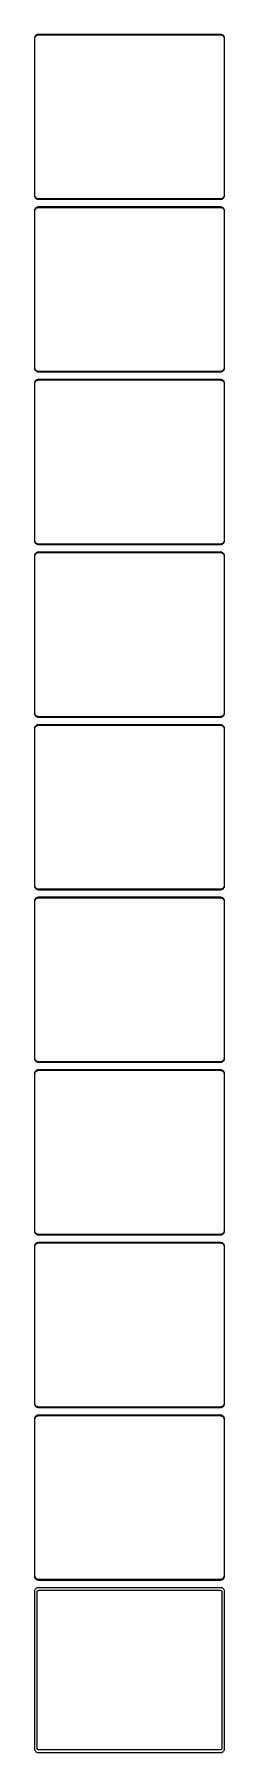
# Model space of a CAD drawing. Header units: metres. Extents: x -112 to 112, y 1943 to 3973.
import ezdxf

# ---------------------------------------------------------------- set-up
doc = ezdxf.new("R2010")
doc.units = ezdxf.units.M

msp = doc.modelspace()

# ---------------------------------------------------------------- linework, layer by layer
for p, q in [((-112.461, 3969.13), (-112.5, 3968.5)), ((-112.5, 3968.5), (-112.5, 3783.5)), ((-112.343, 3969.74), (-112.461, 3969.13)), ((-112.149, 3970.34), (-112.343, 3969.74)), ((-111.882, 3970.91), (-112.149, 3970.34)), ((-112, 3968.25), (-111.963, 3968.85)), ((-112, 3783.75), (-112, 3968.25)), ((-111.963, 3968.85), (-111.851, 3969.43)), ((-111.545, 3971.44), (-111.882, 3970.91)), ((-111.851, 3969.43), (-111.666, 3970)), ((-111.666, 3970), (-111.412, 3970.54)), ((-111.145, 3971.92), (-111.545, 3971.44)), ((-111.412, 3970.54), (-111.093, 3971.04)), ((-110.687, 3972.35), (-111.145, 3971.92)), ((-111.093, 3971.04), (-110.713, 3971.5)), ((-110.713, 3971.5), (-110.278, 3971.91)), ((-110.179, 3972.72), (-110.687, 3972.35)), ((-110.278, 3971.91), (-109.795, 3972.26)), ((-109.629, 3973.02), (-110.179, 3972.72)), ((-109.795, 3972.26), (-109.272, 3972.55)), ((-109.045, 3973.26), (-109.629, 3973.02)), ((-109.272, 3972.55), (-108.718, 3972.77)), ((-108.437, 3973.41), (-109.045, 3973.26)), ((-108.718, 3972.77), (-108.14, 3972.92)), ((-107.814, 3973.49), (-108.437, 3973.41)), ((-108.14, 3972.92), (-107.548, 3972.99)), ((107.814, 3973.49), (-107.814, 3973.49)), ((-107.548, 3972.99), (107.548, 3972.99)), ((107.548, 3972.99), (108.14, 3972.92)), ((108.437, 3973.41), (107.814, 3973.49)), ((108.14, 3972.92), (108.718, 3972.77)), ((109.045, 3973.26), (108.437, 3973.41)), ((108.718, 3972.77), (109.272, 3972.55)), ((109.629, 3973.02), (109.045, 3973.26)), ((109.272, 3972.55), (109.795, 3972.26)), ((110.179, 3972.72), (109.629, 3973.02)), ((109.795, 3972.26), (110.278, 3971.91)), ((110.687, 3972.35), (110.179, 3972.72)), ((110.278, 3971.91), (110.713, 3971.5)), ((111.145, 3971.92), (110.687, 3972.35)), ((110.713, 3971.5), (111.093, 3971.04)), ((111.093, 3971.04), (111.412, 3970.54)), ((111.545, 3971.44), (111.145, 3971.92)), ((111.412, 3970.54), (111.666, 3970)), ((111.882, 3970.91), (111.545, 3971.44)), ((111.666, 3970), (111.851, 3969.43)), ((111.851, 3969.43), (111.963, 3968.85)), ((112.149, 3970.34), (111.882, 3970.91)), ((111.963, 3968.85), (112, 3968.25)), ((112, 3968.25), (112, 3783.75)), ((112.343, 3969.74), (112.149, 3970.34)), ((112.461, 3969.13), (112.343, 3969.74)), ((112.5, 3968.5), (112.461, 3969.13)), ((112.5, 3783.5), (112.5, 3968.5)), ((-112.5, 3783.5), (-112.461, 3782.87)), ((-112.461, 3782.87), (-112.343, 3782.26)), ((-112.343, 3782.26), (-112.149, 3781.66)), ((-112.149, 3781.66), (-111.882, 3781.09)), ((-111.963, 3783.15), (-112, 3783.75)), ((-111.851, 3782.57), (-111.963, 3783.15)), ((-111.882, 3781.09), (-111.545, 3780.56)), ((-111.666, 3782), (-111.851, 3782.57)), ((-111.412, 3781.46), (-111.666, 3782)), ((-111.545, 3780.56), (-111.145, 3780.08)), ((-111.093, 3780.96), (-111.412, 3781.46)), ((-111.145, 3780.08), (-110.687, 3779.65)), ((-110.713, 3780.5), (-111.093, 3780.96)), ((-110.278, 3780.09), (-110.713, 3780.5)), ((-110.687, 3779.65), (-110.179, 3779.28)), ((-109.795, 3779.74), (-110.278, 3780.09)), ((-110.179, 3779.28), (-109.629, 3778.98)), ((-109.272, 3779.45), (-109.795, 3779.74)), ((-109.629, 3778.98), (-109.045, 3778.74)), ((-108.718, 3779.23), (-109.272, 3779.45)), ((-109.045, 3778.74), (-108.437, 3778.59)), ((-108.14, 3779.08), (-108.718, 3779.23)), ((-108.437, 3778.59), (-107.814, 3778.51)), ((-107.548, 3779.01), (-108.14, 3779.08)), ((-107.814, 3778.51), (107.814, 3778.51)), ((107.548, 3779.01), (-107.548, 3779.01)), ((108.14, 3779.08), (107.548, 3779.01)), ((107.814, 3778.51), (108.437, 3778.59)), ((108.718, 3779.23), (108.14, 3779.08)), ((108.437, 3778.59), (109.045, 3778.74)), ((109.272, 3779.45), (108.718, 3779.23)), ((109.045, 3778.74), (109.629, 3778.98)), ((109.795, 3779.74), (109.272, 3779.45)), ((109.629, 3778.98), (110.179, 3779.28)), ((110.278, 3780.09), (109.795, 3779.74)), ((110.179, 3779.28), (110.687, 3779.65)), ((110.713, 3780.5), (110.278, 3780.09)), ((110.687, 3779.65), (111.145, 3780.08)), ((111.093, 3780.96), (110.713, 3780.5)), ((111.412, 3781.46), (111.093, 3780.96)), ((111.145, 3780.08), (111.545, 3780.56)), ((111.666, 3782), (111.412, 3781.46)), ((111.545, 3780.56), (111.882, 3781.09)), ((111.851, 3782.57), (111.666, 3782)), ((111.963, 3783.15), (111.851, 3782.57)), ((111.882, 3781.09), (112.149, 3781.66)), ((112, 3783.75), (111.963, 3783.15)), ((112.149, 3781.66), (112.343, 3782.26)), ((112.343, 3782.26), (112.461, 3782.87)), ((112.461, 3782.87), (112.5, 3783.5)), ((-112.461, 3765.13), (-112.5, 3764.5)), ((-112.5, 3764.5), (-112.5, 3579.5)), ((-112.343, 3765.74), (-112.461, 3765.13)), ((-112.149, 3766.34), (-112.343, 3765.74)), ((-111.882, 3766.91), (-112.149, 3766.34)), ((-112, 3764.25), (-111.963, 3764.85)), ((-112, 3579.75), (-112, 3764.25)), ((-111.963, 3764.85), (-111.851, 3765.43)), ((-111.545, 3767.44), (-111.882, 3766.91)), ((-111.851, 3765.43), (-111.666, 3766)), ((-111.666, 3766), (-111.412, 3766.54)), ((-111.145, 3767.92), (-111.545, 3767.44)), ((-111.412, 3766.54), (-111.093, 3767.04)), ((-110.687, 3768.35), (-111.145, 3767.92)), ((-111.093, 3767.04), (-110.713, 3767.5)), ((-110.713, 3767.5), (-110.278, 3767.91)), ((-110.179, 3768.72), (-110.687, 3768.35)), ((-110.278, 3767.91), (-109.795, 3768.26)), ((-109.629, 3769.02), (-110.179, 3768.72)), ((-109.795, 3768.26), (-109.272, 3768.55)), ((-109.045, 3769.26), (-109.629, 3769.02)), ((-109.272, 3768.55), (-108.718, 3768.77)), ((-108.437, 3769.41), (-109.045, 3769.26)), ((-108.718, 3768.77), (-108.14, 3768.92)), ((-107.814, 3769.49), (-108.437, 3769.41)), ((-108.14, 3768.92), (-107.548, 3768.99)), ((107.814, 3769.49), (-107.814, 3769.49)), ((-107.548, 3768.99), (107.548, 3768.99)), ((107.548, 3768.99), (108.14, 3768.92)), ((108.437, 3769.41), (107.814, 3769.49)), ((108.14, 3768.92), (108.718, 3768.77)), ((109.045, 3769.26), (108.437, 3769.41)), ((108.718, 3768.77), (109.272, 3768.55)), ((109.629, 3769.02), (109.045, 3769.26)), ((109.272, 3768.55), (109.795, 3768.26)), ((110.179, 3768.72), (109.629, 3769.02)), ((109.795, 3768.26), (110.278, 3767.91)), ((110.687, 3768.35), (110.179, 3768.72)), ((110.278, 3767.91), (110.713, 3767.5)), ((111.145, 3767.92), (110.687, 3768.35)), ((110.713, 3767.5), (111.093, 3767.04)), ((111.093, 3767.04), (111.412, 3766.54)), ((111.545, 3767.44), (111.145, 3767.92)), ((111.412, 3766.54), (111.666, 3766)), ((111.882, 3766.91), (111.545, 3767.44)), ((111.666, 3766), (111.851, 3765.43)), ((111.851, 3765.43), (111.963, 3764.85)), ((112.149, 3766.34), (111.882, 3766.91)), ((111.963, 3764.85), (112, 3764.25)), ((112, 3764.25), (112, 3579.75)), ((112.343, 3765.74), (112.149, 3766.34)), ((112.461, 3765.13), (112.343, 3765.74)), ((112.5, 3764.5), (112.461, 3765.13)), ((112.5, 3579.5), (112.5, 3764.5)), ((-112.5, 3579.5), (-112.461, 3578.87)), ((-112.461, 3578.87), (-112.343, 3578.26)), ((-112.343, 3578.26), (-112.149, 3577.66)), ((-112.149, 3577.66), (-111.882, 3577.09)), ((-111.963, 3579.15), (-112, 3579.75)), ((-111.851, 3578.57), (-111.963, 3579.15)), ((-111.882, 3577.09), (-111.545, 3576.56)), ((-111.666, 3578), (-111.851, 3578.57)), ((-111.412, 3577.46), (-111.666, 3578)), ((-111.545, 3576.56), (-111.145, 3576.08)), ((-111.093, 3576.96), (-111.412, 3577.46)), ((-111.145, 3576.08), (-110.687, 3575.65)), ((-110.713, 3576.5), (-111.093, 3576.96)), ((-110.278, 3576.09), (-110.713, 3576.5)), ((-110.687, 3575.65), (-110.179, 3575.28)), ((-109.795, 3575.74), (-110.278, 3576.09)), ((-110.179, 3575.28), (-109.629, 3574.98)), ((-109.272, 3575.45), (-109.795, 3575.74)), ((-109.629, 3574.98), (-109.045, 3574.74)), ((-108.718, 3575.23), (-109.272, 3575.45)), ((-109.045, 3574.74), (-108.437, 3574.59)), ((-108.14, 3575.08), (-108.718, 3575.23)), ((-108.437, 3574.59), (-107.814, 3574.51)), ((-107.548, 3575.01), (-108.14, 3575.08)), ((107.548, 3575.01), (-107.548, 3575.01)), ((108.14, 3575.08), (107.548, 3575.01)), ((107.814, 3574.51), (108.437, 3574.59)), ((108.718, 3575.23), (108.14, 3575.08)), ((108.437, 3574.59), (109.045, 3574.74)), ((109.272, 3575.45), (108.718, 3575.23)), ((109.045, 3574.74), (109.629, 3574.98)), ((109.795, 3575.74), (109.272, 3575.45)), ((109.629, 3574.98), (110.179, 3575.28)), ((110.278, 3576.09), (109.795, 3575.74)), ((110.179, 3575.28), (110.687, 3575.65)), ((110.713, 3576.5), (110.278, 3576.09)), ((110.687, 3575.65), (111.145, 3576.08)), ((111.093, 3576.96), (110.713, 3576.5)), ((111.412, 3577.46), (111.093, 3576.96)), ((111.145, 3576.08), (111.545, 3576.56)), ((111.666, 3578), (111.412, 3577.46)), ((111.545, 3576.56), (111.882, 3577.09)), ((111.851, 3578.57), (111.666, 3578)), ((111.963, 3579.15), (111.851, 3578.57)), ((111.882, 3577.09), (112.149, 3577.66)), ((112, 3579.75), (111.963, 3579.15)), ((112.149, 3577.66), (112.343, 3578.26)), ((112.343, 3578.26), (112.461, 3578.87)), ((112.461, 3578.87), (112.5, 3579.5)), ((-112.461, 3561.13), (-112.5, 3560.5)), ((-112.5, 3560.5), (-112.5, 3375.5)), ((-112.343, 3561.74), (-112.461, 3561.13)), ((-112.149, 3562.34), (-112.343, 3561.74)), ((-111.882, 3562.91), (-112.149, 3562.34)), ((-112, 3560.25), (-111.963, 3560.85)), ((-112, 3375.75), (-112, 3560.25)), ((-111.963, 3560.85), (-111.851, 3561.43)), ((-111.545, 3563.44), (-111.882, 3562.91)), ((-111.851, 3561.43), (-111.666, 3562)), ((-111.666, 3562), (-111.412, 3562.54)), ((-111.145, 3563.92), (-111.545, 3563.44)), ((-111.412, 3562.54), (-111.093, 3563.04)), ((-110.687, 3564.35), (-111.145, 3563.92)), ((-111.093, 3563.04), (-110.713, 3563.5)), ((-110.713, 3563.5), (-110.278, 3563.91)), ((-110.179, 3564.72), (-110.687, 3564.35)), ((-110.278, 3563.91), (-109.795, 3564.26)), ((-109.629, 3565.02), (-110.179, 3564.72)), ((-109.795, 3564.26), (-109.272, 3564.55)), ((-109.045, 3565.26), (-109.629, 3565.02)), ((-109.272, 3564.55), (-108.718, 3564.77)), ((-108.437, 3565.41), (-109.045, 3565.26)), ((-108.718, 3564.77), (-108.14, 3564.92)), ((-107.814, 3565.49), (-108.437, 3565.41)), ((-108.14, 3564.92), (-107.548, 3564.99)), ((-107.814, 3574.51), (107.814, 3574.51)), ((107.814, 3565.49), (-107.814, 3565.49)), ((-107.548, 3564.99), (107.548, 3564.99)), ((107.548, 3564.99), (108.14, 3564.92)), ((108.437, 3565.41), (107.814, 3565.49)), ((108.14, 3564.92), (108.718, 3564.77)), ((109.045, 3565.26), (108.437, 3565.41)), ((108.718, 3564.77), (109.272, 3564.55)), ((109.629, 3565.02), (109.045, 3565.26)), ((109.272, 3564.55), (109.795, 3564.26)), ((110.179, 3564.72), (109.629, 3565.02)), ((109.795, 3564.26), (110.278, 3563.91)), ((110.687, 3564.35), (110.179, 3564.72)), ((110.278, 3563.91), (110.713, 3563.5)), ((111.145, 3563.92), (110.687, 3564.35)), ((110.713, 3563.5), (111.093, 3563.04)), ((111.093, 3563.04), (111.412, 3562.54)), ((111.545, 3563.44), (111.145, 3563.92)), ((111.412, 3562.54), (111.666, 3562)), ((111.882, 3562.91), (111.545, 3563.44)), ((111.666, 3562), (111.851, 3561.43)), ((111.851, 3561.43), (111.963, 3560.85)), ((112.149, 3562.34), (111.882, 3562.91)), ((111.963, 3560.85), (112, 3560.25)), ((112, 3560.25), (112, 3375.75)), ((112.343, 3561.74), (112.149, 3562.34)), ((112.461, 3561.13), (112.343, 3561.74)), ((112.5, 3560.5), (112.461, 3561.13)), ((112.5, 3375.5), (112.5, 3560.5)), ((-112.5, 3375.5), (-112.461, 3374.87)), ((-112.461, 3374.87), (-112.343, 3374.26)), ((-112.343, 3374.26), (-112.149, 3373.66)), ((-112.149, 3373.66), (-111.882, 3373.09)), ((-111.963, 3375.15), (-112, 3375.75)), ((-111.851, 3374.57), (-111.963, 3375.15)), ((-111.882, 3373.09), (-111.545, 3372.56)), ((-111.666, 3374), (-111.851, 3374.57)), ((-111.412, 3373.46), (-111.666, 3374)), ((-111.545, 3372.56), (-111.145, 3372.08)), ((-111.093, 3372.96), (-111.412, 3373.46)), ((-111.145, 3372.08), (-110.687, 3371.65)), ((-110.713, 3372.5), (-111.093, 3372.96)), ((-110.278, 3372.09), (-110.713, 3372.5)), ((-110.687, 3371.65), (-110.179, 3371.28)), ((-109.795, 3371.74), (-110.278, 3372.09)), ((-109.272, 3371.45), (-109.795, 3371.74)), ((-108.718, 3371.23), (-109.272, 3371.45)), ((109.272, 3371.45), (108.718, 3371.23)), ((109.795, 3371.74), (109.272, 3371.45)), ((110.278, 3372.09), (109.795, 3371.74)), ((110.179, 3371.28), (110.687, 3371.65)), ((110.713, 3372.5), (110.278, 3372.09)), ((110.687, 3371.65), (111.145, 3372.08)), ((111.093, 3372.96), (110.713, 3372.5)), ((111.412, 3373.46), (111.093, 3372.96)), ((111.145, 3372.08), (111.545, 3372.56)), ((111.666, 3374), (111.412, 3373.46)), ((111.545, 3372.56), (111.882, 3373.09)), ((111.851, 3374.57), (111.666, 3374)), ((111.963, 3375.15), (111.851, 3374.57)), ((111.882, 3373.09), (112.149, 3373.66)), ((112, 3375.75), (111.963, 3375.15)), ((112.149, 3373.66), (112.343, 3374.26)), ((112.343, 3374.26), (112.461, 3374.87)), ((112.461, 3374.87), (112.5, 3375.5)), ((-112.461, 3357.13), (-112.5, 3356.5)), ((-112.5, 3356.5), (-112.5, 3171.5)), ((-112.343, 3357.74), (-112.461, 3357.13)), ((-112.149, 3358.34), (-112.343, 3357.74)), ((-111.882, 3358.91), (-112.149, 3358.34)), ((-112, 3356.25), (-111.963, 3356.85)), ((-112, 3171.75), (-112, 3356.25)), ((-111.963, 3356.85), (-111.851, 3357.43)), ((-111.545, 3359.44), (-111.882, 3358.91)), ((-111.851, 3357.43), (-111.666, 3358)), ((-111.666, 3358), (-111.412, 3358.54)), ((-111.145, 3359.92), (-111.545, 3359.44)), ((-111.412, 3358.54), (-111.093, 3359.04)), ((-110.687, 3360.35), (-111.145, 3359.92)), ((-111.093, 3359.04), (-110.713, 3359.5)), ((-110.713, 3359.5), (-110.278, 3359.91)), ((-110.179, 3360.72), (-110.687, 3360.35)), ((-110.278, 3359.91), (-109.795, 3360.26)), ((-110.179, 3371.28), (-109.629, 3370.98)), ((-109.629, 3361.02), (-110.179, 3360.72)), ((-109.795, 3360.26), (-109.272, 3360.55)), ((-109.629, 3370.98), (-109.045, 3370.74)), ((-109.045, 3361.26), (-109.629, 3361.02)), ((-109.272, 3360.55), (-108.718, 3360.77)), ((-109.045, 3370.74), (-108.437, 3370.59)), ((-108.437, 3361.41), (-109.045, 3361.26)), ((-108.14, 3371.08), (-108.718, 3371.23)), ((-108.718, 3360.77), (-108.14, 3360.92)), ((-108.437, 3370.59), (-107.814, 3370.51)), ((-107.814, 3361.49), (-108.437, 3361.41)), ((-107.548, 3371.01), (-108.14, 3371.08)), ((-108.14, 3360.92), (-107.548, 3360.99)), ((-107.814, 3370.51), (107.814, 3370.51)), ((107.814, 3361.49), (-107.814, 3361.49)), ((107.548, 3371.01), (-107.548, 3371.01)), ((-107.548, 3360.99), (107.548, 3360.99)), ((108.14, 3371.08), (107.548, 3371.01)), ((107.548, 3360.99), (108.14, 3360.92)), ((107.814, 3370.51), (108.437, 3370.59)), ((108.437, 3361.41), (107.814, 3361.49)), ((108.718, 3371.23), (108.14, 3371.08)), ((108.14, 3360.92), (108.718, 3360.77)), ((108.437, 3370.59), (109.045, 3370.74)), ((109.045, 3361.26), (108.437, 3361.41)), ((108.718, 3360.77), (109.272, 3360.55)), ((109.045, 3370.74), (109.629, 3370.98)), ((109.629, 3361.02), (109.045, 3361.26)), ((109.272, 3360.55), (109.795, 3360.26)), ((109.629, 3370.98), (110.179, 3371.28)), ((110.179, 3360.72), (109.629, 3361.02)), ((109.795, 3360.26), (110.278, 3359.91)), ((110.687, 3360.35), (110.179, 3360.72)), ((110.278, 3359.91), (110.713, 3359.5)), ((111.145, 3359.92), (110.687, 3360.35)), ((110.713, 3359.5), (111.093, 3359.04)), ((111.093, 3359.04), (111.412, 3358.54)), ((111.545, 3359.44), (111.145, 3359.92)), ((111.412, 3358.54), (111.666, 3358)), ((111.882, 3358.91), (111.545, 3359.44)), ((111.666, 3358), (111.851, 3357.43)), ((111.851, 3357.43), (111.963, 3356.85)), ((112.149, 3358.34), (111.882, 3358.91)), ((111.963, 3356.85), (112, 3356.25)), ((112, 3356.25), (112, 3171.75)), ((112.343, 3357.74), (112.149, 3358.34)), ((112.461, 3357.13), (112.343, 3357.74)), ((112.5, 3356.5), (112.461, 3357.13)), ((112.5, 3171.5), (112.5, 3356.5)), ((-112.5, 3171.5), (-112.461, 3170.87)), ((-112.461, 3170.87), (-112.343, 3170.26)), ((-112.343, 3170.26), (-112.149, 3169.66)), ((-112.149, 3169.66), (-111.882, 3169.09)), ((-111.963, 3171.15), (-112, 3171.75)), ((-111.851, 3170.57), (-111.963, 3171.15)), ((-111.882, 3169.09), (-111.545, 3168.56)), ((-111.666, 3170), (-111.851, 3170.57)), ((-111.412, 3169.46), (-111.666, 3170)), ((-111.545, 3168.56), (-111.145, 3168.08)), ((-111.093, 3168.96), (-111.412, 3169.46)), ((-110.713, 3168.5), (-111.093, 3168.96)), ((-110.278, 3168.09), (-110.713, 3168.5)), ((110.713, 3168.5), (110.278, 3168.09)), ((111.093, 3168.96), (110.713, 3168.5)), ((111.412, 3169.46), (111.093, 3168.96)), ((111.145, 3168.08), (111.545, 3168.56)), ((111.666, 3170), (111.412, 3169.46)), ((111.545, 3168.56), (111.882, 3169.09)), ((111.851, 3170.57), (111.666, 3170)), ((111.963, 3171.15), (111.851, 3170.57)), ((111.882, 3169.09), (112.149, 3169.66)), ((112, 3171.75), (111.963, 3171.15)), ((112.149, 3169.66), (112.343, 3170.26)), ((112.343, 3170.26), (112.461, 3170.87)), ((112.461, 3170.87), (112.5, 3171.5)), ((-112.461, 3153.13), (-112.5, 3152.5)), ((-112.5, 3152.5), (-112.5, 2967.5)), ((-112.343, 3153.74), (-112.461, 3153.13)), ((-112.149, 3154.34), (-112.343, 3153.74)), ((-111.882, 3154.91), (-112.149, 3154.34)), ((-112, 3152.25), (-111.963, 3152.85)), ((-112, 2967.75), (-112, 3152.25)), ((-111.963, 3152.85), (-111.851, 3153.43)), ((-111.545, 3155.44), (-111.882, 3154.91)), ((-111.851, 3153.43), (-111.666, 3154)), ((-111.666, 3154), (-111.412, 3154.54)), ((-111.145, 3155.92), (-111.545, 3155.44)), ((-111.412, 3154.54), (-111.093, 3155.04)), ((-111.145, 3168.08), (-110.687, 3167.65)), ((-110.687, 3156.35), (-111.145, 3155.92)), ((-111.093, 3155.04), (-110.713, 3155.5)), ((-110.713, 3155.5), (-110.278, 3155.91)), ((-110.687, 3167.65), (-110.179, 3167.28)), ((-110.179, 3156.72), (-110.687, 3156.35)), ((-109.795, 3167.74), (-110.278, 3168.09)), ((-110.278, 3155.91), (-109.795, 3156.26)), ((-110.179, 3167.28), (-109.629, 3166.98)), ((-109.629, 3157.02), (-110.179, 3156.72)), ((-109.272, 3167.45), (-109.795, 3167.74)), ((-109.795, 3156.26), (-109.272, 3156.55)), ((-109.629, 3166.98), (-109.045, 3166.74)), ((-109.045, 3157.26), (-109.629, 3157.02)), ((-108.718, 3167.23), (-109.272, 3167.45)), ((-109.272, 3156.55), (-108.718, 3156.77)), ((-109.045, 3166.74), (-108.437, 3166.59)), ((-108.437, 3157.41), (-109.045, 3157.26)), ((-108.14, 3167.08), (-108.718, 3167.23)), ((-108.718, 3156.77), (-108.14, 3156.92)), ((-108.437, 3166.59), (-107.814, 3166.51)), ((-107.814, 3157.49), (-108.437, 3157.41)), ((-107.548, 3167.01), (-108.14, 3167.08)), ((-108.14, 3156.92), (-107.548, 3156.99)), ((-107.814, 3166.51), (107.814, 3166.51)), ((107.814, 3157.49), (-107.814, 3157.49)), ((107.548, 3167.01), (-107.548, 3167.01)), ((-107.548, 3156.99), (107.548, 3156.99)), ((108.14, 3167.08), (107.548, 3167.01)), ((107.548, 3156.99), (108.14, 3156.92)), ((107.814, 3166.51), (108.437, 3166.59)), ((108.437, 3157.41), (107.814, 3157.49)), ((108.718, 3167.23), (108.14, 3167.08)), ((108.14, 3156.92), (108.718, 3156.77)), ((108.437, 3166.59), (109.045, 3166.74)), ((109.045, 3157.26), (108.437, 3157.41)), ((109.272, 3167.45), (108.718, 3167.23)), ((108.718, 3156.77), (109.272, 3156.55)), ((109.045, 3166.74), (109.629, 3166.98)), ((109.629, 3157.02), (109.045, 3157.26)), ((109.795, 3167.74), (109.272, 3167.45)), ((109.272, 3156.55), (109.795, 3156.26)), ((109.629, 3166.98), (110.179, 3167.28)), ((110.179, 3156.72), (109.629, 3157.02)), ((110.278, 3168.09), (109.795, 3167.74)), ((109.795, 3156.26), (110.278, 3155.91)), ((110.179, 3167.28), (110.687, 3167.65)), ((110.687, 3156.35), (110.179, 3156.72)), ((110.278, 3155.91), (110.713, 3155.5)), ((110.687, 3167.65), (111.145, 3168.08)), ((111.145, 3155.92), (110.687, 3156.35)), ((110.713, 3155.5), (111.093, 3155.04)), ((111.093, 3155.04), (111.412, 3154.54)), ((111.545, 3155.44), (111.145, 3155.92)), ((111.412, 3154.54), (111.666, 3154)), ((111.882, 3154.91), (111.545, 3155.44)), ((111.666, 3154), (111.851, 3153.43)), ((111.851, 3153.43), (111.963, 3152.85)), ((112.149, 3154.34), (111.882, 3154.91)), ((111.963, 3152.85), (112, 3152.25)), ((112, 3152.25), (112, 2967.75)), ((112.343, 3153.74), (112.149, 3154.34)), ((112.461, 3153.13), (112.343, 3153.74)), ((112.5, 3152.5), (112.461, 3153.13)), ((112.5, 2967.5), (112.5, 3152.5)), ((-112.5, 2967.5), (-112.461, 2966.87)), ((-112.461, 2966.87), (-112.343, 2966.26)), ((-112.343, 2966.26), (-112.149, 2965.66)), ((-112.149, 2965.66), (-111.882, 2965.09)), ((-111.963, 2967.15), (-112, 2967.75)), ((-111.851, 2966.57), (-111.963, 2967.15)), ((-111.666, 2966), (-111.851, 2966.57)), ((-111.412, 2965.46), (-111.666, 2966)), ((-111.093, 2964.96), (-111.412, 2965.46)), ((111.412, 2965.46), (111.093, 2964.96)), ((111.666, 2966), (111.412, 2965.46)), ((111.851, 2966.57), (111.666, 2966)), ((111.963, 2967.15), (111.851, 2966.57)), ((111.882, 2965.09), (112.149, 2965.66)), ((112, 2967.75), (111.963, 2967.15)), ((112.149, 2965.66), (112.343, 2966.26)), ((112.343, 2966.26), (112.461, 2966.87)), ((112.461, 2966.87), (112.5, 2967.5)), ((-112.461, 2949.13), (-112.5, 2948.5)), ((-112.5, 2948.5), (-112.5, 2763.5)), ((-112.343, 2949.74), (-112.461, 2949.13)), ((-112.149, 2950.34), (-112.343, 2949.74)), ((-111.882, 2950.91), (-112.149, 2950.34)), ((-112, 2948.25), (-111.963, 2948.85)), ((-112, 2763.75), (-112, 2948.25)), ((-111.963, 2948.85), (-111.851, 2949.43)), ((-111.882, 2965.09), (-111.545, 2964.56)), ((-111.545, 2951.44), (-111.882, 2950.91)), ((-111.851, 2949.43), (-111.666, 2950)), ((-111.666, 2950), (-111.412, 2950.54)), ((-111.545, 2964.56), (-111.145, 2964.08)), ((-111.145, 2951.92), (-111.545, 2951.44)), ((-111.412, 2950.54), (-111.093, 2951.04)), ((-111.145, 2964.08), (-110.687, 2963.65)), ((-110.687, 2952.35), (-111.145, 2951.92)), ((-110.713, 2964.5), (-111.093, 2964.96)), ((-111.093, 2951.04), (-110.713, 2951.5)), ((-110.278, 2964.09), (-110.713, 2964.5)), ((-110.713, 2951.5), (-110.278, 2951.91)), ((-110.687, 2963.65), (-110.179, 2963.28)), ((-110.179, 2952.72), (-110.687, 2952.35)), ((-109.795, 2963.74), (-110.278, 2964.09)), ((-110.278, 2951.91), (-109.795, 2952.26)), ((-110.179, 2963.28), (-109.629, 2962.98)), ((-109.629, 2953.02), (-110.179, 2952.72)), ((-109.272, 2963.45), (-109.795, 2963.74)), ((-109.795, 2952.26), (-109.272, 2952.55)), ((-109.629, 2962.98), (-109.045, 2962.74)), ((-109.045, 2953.26), (-109.629, 2953.02)), ((-108.718, 2963.23), (-109.272, 2963.45)), ((-109.272, 2952.55), (-108.718, 2952.77)), ((-109.045, 2962.74), (-108.437, 2962.59)), ((-108.437, 2953.41), (-109.045, 2953.26)), ((-108.14, 2963.08), (-108.718, 2963.23)), ((-108.718, 2952.77), (-108.14, 2952.92)), ((-108.437, 2962.59), (-107.814, 2962.51)), ((-107.814, 2953.49), (-108.437, 2953.41)), ((-107.548, 2963.01), (-108.14, 2963.08)), ((-108.14, 2952.92), (-107.548, 2952.99)), ((-107.814, 2962.51), (107.814, 2962.51)), ((107.814, 2953.49), (-107.814, 2953.49)), ((107.548, 2963.01), (-107.548, 2963.01)), ((-107.548, 2952.99), (107.548, 2952.99)), ((108.14, 2963.08), (107.548, 2963.01)), ((107.548, 2952.99), (108.14, 2952.92)), ((107.814, 2962.51), (108.437, 2962.59)), ((108.437, 2953.41), (107.814, 2953.49)), ((108.718, 2963.23), (108.14, 2963.08)), ((108.14, 2952.92), (108.718, 2952.77)), ((108.437, 2962.59), (109.045, 2962.74)), ((109.045, 2953.26), (108.437, 2953.41)), ((109.272, 2963.45), (108.718, 2963.23)), ((108.718, 2952.77), (109.272, 2952.55)), ((109.045, 2962.74), (109.629, 2962.98)), ((109.629, 2953.02), (109.045, 2953.26)), ((109.795, 2963.74), (109.272, 2963.45)), ((109.272, 2952.55), (109.795, 2952.26)), ((109.629, 2962.98), (110.179, 2963.28)), ((110.179, 2952.72), (109.629, 2953.02)), ((110.278, 2964.09), (109.795, 2963.74)), ((109.795, 2952.26), (110.278, 2951.91)), ((110.179, 2963.28), (110.687, 2963.65)), ((110.687, 2952.35), (110.179, 2952.72)), ((110.713, 2964.5), (110.278, 2964.09)), ((110.278, 2951.91), (110.713, 2951.5)), ((110.687, 2963.65), (111.145, 2964.08)), ((111.145, 2951.92), (110.687, 2952.35)), ((111.093, 2964.96), (110.713, 2964.5)), ((110.713, 2951.5), (111.093, 2951.04)), ((111.093, 2951.04), (111.412, 2950.54)), ((111.145, 2964.08), (111.545, 2964.56)), ((111.545, 2951.44), (111.145, 2951.92)), ((111.412, 2950.54), (111.666, 2950)), ((111.545, 2964.56), (111.882, 2965.09)), ((111.882, 2950.91), (111.545, 2951.44)), ((111.666, 2950), (111.851, 2949.43)), ((111.851, 2949.43), (111.963, 2948.85)), ((112.149, 2950.34), (111.882, 2950.91)), ((111.963, 2948.85), (112, 2948.25)), ((112, 2948.25), (112, 2763.75)), ((112.343, 2949.74), (112.149, 2950.34)), ((112.461, 2949.13), (112.343, 2949.74)), ((112.5, 2948.5), (112.461, 2949.13)), ((112.5, 2763.5), (112.5, 2948.5)), ((-112.5, 2763.5), (-112.461, 2762.87)), ((-112.461, 2762.87), (-112.343, 2762.26)), ((-112.343, 2762.26), (-112.149, 2761.66)), ((-111.963, 2763.15), (-112, 2763.75)), ((-111.851, 2762.57), (-111.963, 2763.15)), ((-111.666, 2762), (-111.851, 2762.57)), ((111.851, 2762.57), (111.666, 2762)), ((111.963, 2763.15), (111.851, 2762.57)), ((112, 2763.75), (111.963, 2763.15)), ((112.149, 2761.66), (112.343, 2762.26)), ((112.343, 2762.26), (112.461, 2762.87)), ((112.461, 2762.87), (112.5, 2763.5)), ((-112.461, 2745.13), (-112.5, 2744.5)), ((-112.5, 2744.5), (-112.5, 2559.5)), ((-112.343, 2745.74), (-112.461, 2745.13)), ((-112.149, 2746.34), (-112.343, 2745.74)), ((-112.149, 2761.66), (-111.882, 2761.09)), ((-111.882, 2746.91), (-112.149, 2746.34)), ((-112, 2744.25), (-111.963, 2744.85)), ((-112, 2559.75), (-112, 2744.25)), ((-111.963, 2744.85), (-111.851, 2745.43)), ((-111.882, 2761.09), (-111.545, 2760.56)), ((-111.545, 2747.44), (-111.882, 2746.91)), ((-111.851, 2745.43), (-111.666, 2746)), ((-111.412, 2761.46), (-111.666, 2762)), ((-111.666, 2746), (-111.412, 2746.54)), ((-111.545, 2760.56), (-111.145, 2760.08)), ((-111.145, 2747.92), (-111.545, 2747.44)), ((-111.093, 2760.96), (-111.412, 2761.46)), ((-111.412, 2746.54), (-111.093, 2747.04)), ((-111.145, 2760.08), (-110.687, 2759.65)), ((-110.687, 2748.35), (-111.145, 2747.92)), ((-110.713, 2760.5), (-111.093, 2760.96)), ((-111.093, 2747.04), (-110.713, 2747.5)), ((-110.278, 2760.09), (-110.713, 2760.5)), ((-110.713, 2747.5), (-110.278, 2747.91)), ((-110.687, 2759.65), (-110.179, 2759.28)), ((-110.179, 2748.72), (-110.687, 2748.35)), ((-109.795, 2759.74), (-110.278, 2760.09)), ((-110.278, 2747.91), (-109.795, 2748.26)), ((-110.179, 2759.28), (-109.629, 2758.98)), ((-109.629, 2749.02), (-110.179, 2748.72)), ((-109.272, 2759.45), (-109.795, 2759.74)), ((-109.795, 2748.26), (-109.272, 2748.55)), ((-109.629, 2758.98), (-109.045, 2758.74)), ((-109.045, 2749.26), (-109.629, 2749.02)), ((-108.718, 2759.23), (-109.272, 2759.45)), ((-109.272, 2748.55), (-108.718, 2748.77)), ((-109.045, 2758.74), (-108.437, 2758.59)), ((-108.437, 2749.41), (-109.045, 2749.26)), ((-108.14, 2759.08), (-108.718, 2759.23)), ((-108.718, 2748.77), (-108.14, 2748.92)), ((-108.437, 2758.59), (-107.814, 2758.51)), ((-107.814, 2749.49), (-108.437, 2749.41)), ((-107.548, 2759.01), (-108.14, 2759.08)), ((-108.14, 2748.92), (-107.548, 2748.99)), ((-107.814, 2758.51), (107.814, 2758.51)), ((107.814, 2749.49), (-107.814, 2749.49)), ((107.548, 2759.01), (-107.548, 2759.01)), ((-107.548, 2748.99), (107.548, 2748.99)), ((108.14, 2759.08), (107.548, 2759.01)), ((107.548, 2748.99), (108.14, 2748.92)), ((107.814, 2758.51), (108.437, 2758.59)), ((108.437, 2749.41), (107.814, 2749.49)), ((108.718, 2759.23), (108.14, 2759.08)), ((108.14, 2748.92), (108.718, 2748.77)), ((108.437, 2758.59), (109.045, 2758.74)), ((109.045, 2749.26), (108.437, 2749.41)), ((109.272, 2759.45), (108.718, 2759.23)), ((108.718, 2748.77), (109.272, 2748.55)), ((109.045, 2758.74), (109.629, 2758.98)), ((109.629, 2749.02), (109.045, 2749.26)), ((109.795, 2759.74), (109.272, 2759.45)), ((109.272, 2748.55), (109.795, 2748.26)), ((109.629, 2758.98), (110.179, 2759.28)), ((110.179, 2748.72), (109.629, 2749.02)), ((110.278, 2760.09), (109.795, 2759.74)), ((109.795, 2748.26), (110.278, 2747.91)), ((110.179, 2759.28), (110.687, 2759.65)), ((110.687, 2748.35), (110.179, 2748.72)), ((110.713, 2760.5), (110.278, 2760.09)), ((110.278, 2747.91), (110.713, 2747.5)), ((110.687, 2759.65), (111.145, 2760.08)), ((111.145, 2747.92), (110.687, 2748.35)), ((111.093, 2760.96), (110.713, 2760.5)), ((110.713, 2747.5), (111.093, 2747.04)), ((111.412, 2761.46), (111.093, 2760.96)), ((111.093, 2747.04), (111.412, 2746.54)), ((111.145, 2760.08), (111.545, 2760.56)), ((111.545, 2747.44), (111.145, 2747.92)), ((111.666, 2762), (111.412, 2761.46)), ((111.412, 2746.54), (111.666, 2746)), ((111.545, 2760.56), (111.882, 2761.09)), ((111.882, 2746.91), (111.545, 2747.44)), ((111.666, 2746), (111.851, 2745.43)), ((111.851, 2745.43), (111.963, 2744.85)), ((111.882, 2761.09), (112.149, 2761.66)), ((112.149, 2746.34), (111.882, 2746.91)), ((111.963, 2744.85), (112, 2744.25)), ((112, 2744.25), (112, 2559.75)), ((112.343, 2745.74), (112.149, 2746.34)), ((112.461, 2745.13), (112.343, 2745.74)), ((112.5, 2744.5), (112.461, 2745.13)), ((112.5, 2559.5), (112.5, 2744.5)), ((-112.5, 2559.5), (-112.461, 2558.87)), ((-111.963, 2559.15), (-112, 2559.75)), ((-111.851, 2558.57), (-111.963, 2559.15)), ((111.963, 2559.15), (111.851, 2558.57)), ((112, 2559.75), (111.963, 2559.15)), ((112.461, 2558.87), (112.5, 2559.5)), ((-112.461, 2541.13), (-112.5, 2540.5)), ((-112.5, 2540.5), (-112.5, 2355.5)), ((-112.461, 2558.87), (-112.343, 2558.26)), ((-112.343, 2541.74), (-112.461, 2541.13)), ((-112.343, 2558.26), (-112.149, 2557.66)), ((-112.149, 2542.34), (-112.343, 2541.74)), ((-112.149, 2557.66), (-111.882, 2557.09)), ((-111.882, 2542.91), (-112.149, 2542.34)), ((-112, 2540.25), (-111.963, 2540.85)), ((-112, 2355.75), (-112, 2540.25)), ((-111.963, 2540.85), (-111.851, 2541.43)), ((-111.882, 2557.09), (-111.545, 2556.56)), ((-111.545, 2543.44), (-111.882, 2542.91)), ((-111.666, 2558), (-111.851, 2558.57)), ((-111.851, 2541.43), (-111.666, 2542)), ((-111.412, 2557.46), (-111.666, 2558)), ((-111.666, 2542), (-111.412, 2542.54)), ((-111.545, 2556.56), (-111.145, 2556.08)), ((-111.145, 2543.92), (-111.545, 2543.44)), ((-111.093, 2556.96), (-111.412, 2557.46)), ((-111.412, 2542.54), (-111.093, 2543.04)), ((-111.145, 2556.08), (-110.687, 2555.65)), ((-110.687, 2544.35), (-111.145, 2543.92)), ((-110.713, 2556.5), (-111.093, 2556.96)), ((-111.093, 2543.04), (-110.713, 2543.5)), ((-110.278, 2556.09), (-110.713, 2556.5)), ((-110.713, 2543.5), (-110.278, 2543.91)), ((-110.687, 2555.65), (-110.179, 2555.28)), ((-110.179, 2544.72), (-110.687, 2544.35)), ((-109.795, 2555.74), (-110.278, 2556.09)), ((-110.278, 2543.91), (-109.795, 2544.26)), ((-110.179, 2555.28), (-109.629, 2554.98)), ((-109.629, 2545.02), (-110.179, 2544.72)), ((-109.272, 2555.45), (-109.795, 2555.74)), ((-109.795, 2544.26), (-109.272, 2544.55)), ((-109.629, 2554.98), (-109.045, 2554.74)), ((-109.045, 2545.26), (-109.629, 2545.02)), ((-108.718, 2555.23), (-109.272, 2555.45)), ((-109.272, 2544.55), (-108.718, 2544.77)), ((-109.045, 2554.74), (-108.437, 2554.59)), ((-108.437, 2545.41), (-109.045, 2545.26)), ((-108.14, 2555.08), (-108.718, 2555.23)), ((-108.718, 2544.77), (-108.14, 2544.92)), ((-108.437, 2554.59), (-107.814, 2554.51)), ((-107.814, 2545.49), (-108.437, 2545.41)), ((-107.548, 2555.01), (-108.14, 2555.08)), ((-108.14, 2544.92), (-107.548, 2544.99)), ((-107.814, 2554.51), (107.814, 2554.51)), ((107.814, 2545.49), (-107.814, 2545.49)), ((107.548, 2555.01), (-107.548, 2555.01)), ((-107.548, 2544.99), (107.548, 2544.99)), ((108.14, 2555.08), (107.548, 2555.01)), ((107.548, 2544.99), (108.14, 2544.92)), ((107.814, 2554.51), (108.437, 2554.59)), ((108.437, 2545.41), (107.814, 2545.49)), ((108.718, 2555.23), (108.14, 2555.08)), ((108.14, 2544.92), (108.718, 2544.77)), ((108.437, 2554.59), (109.045, 2554.74)), ((109.045, 2545.26), (108.437, 2545.41)), ((109.272, 2555.45), (108.718, 2555.23)), ((108.718, 2544.77), (109.272, 2544.55)), ((109.045, 2554.74), (109.629, 2554.98)), ((109.629, 2545.02), (109.045, 2545.26)), ((109.795, 2555.74), (109.272, 2555.45)), ((109.272, 2544.55), (109.795, 2544.26)), ((109.629, 2554.98), (110.179, 2555.28)), ((110.179, 2544.72), (109.629, 2545.02)), ((110.278, 2556.09), (109.795, 2555.74)), ((109.795, 2544.26), (110.278, 2543.91)), ((110.179, 2555.28), (110.687, 2555.65)), ((110.687, 2544.35), (110.179, 2544.72)), ((110.713, 2556.5), (110.278, 2556.09)), ((110.278, 2543.91), (110.713, 2543.5)), ((110.687, 2555.65), (111.145, 2556.08)), ((111.145, 2543.92), (110.687, 2544.35)), ((111.093, 2556.96), (110.713, 2556.5)), ((110.713, 2543.5), (111.093, 2543.04)), ((111.412, 2557.46), (111.093, 2556.96)), ((111.093, 2543.04), (111.412, 2542.54)), ((111.145, 2556.08), (111.545, 2556.56)), ((111.545, 2543.44), (111.145, 2543.92)), ((111.666, 2558), (111.412, 2557.46)), ((111.412, 2542.54), (111.666, 2542)), ((111.545, 2556.56), (111.882, 2557.09)), ((111.882, 2542.91), (111.545, 2543.44)), ((111.851, 2558.57), (111.666, 2558)), ((111.666, 2542), (111.851, 2541.43)), ((111.851, 2541.43), (111.963, 2540.85)), ((111.882, 2557.09), (112.149, 2557.66)), ((112.149, 2542.34), (111.882, 2542.91)), ((111.963, 2540.85), (112, 2540.25)), ((112, 2540.25), (112, 2355.75)), ((112.149, 2557.66), (112.343, 2558.26)), ((112.343, 2541.74), (112.149, 2542.34)), ((112.343, 2558.26), (112.461, 2558.87)), ((112.461, 2541.13), (112.343, 2541.74)), ((112.5, 2540.5), (112.461, 2541.13)), ((112.5, 2355.5), (112.5, 2540.5)), ((-112.5, 2355.5), (-112.461, 2354.87)), ((-112.461, 2337.13), (-112.5, 2336.5)), ((-112.5, 2336.5), (-112.5, 2151.5)), ((-112.461, 2354.87), (-112.343, 2354.26)), ((-112.343, 2337.74), (-112.461, 2337.13)), ((-112.343, 2354.26), (-112.149, 2353.66)), ((-112.149, 2338.34), (-112.343, 2337.74)), ((-112.149, 2353.66), (-111.882, 2353.09)), ((-111.882, 2338.91), (-112.149, 2338.34)), ((-111.963, 2355.15), (-112, 2355.75)), ((-111.851, 2354.57), (-111.963, 2355.15)), ((-111.882, 2353.09), (-111.545, 2352.56)), ((-111.545, 2339.44), (-111.882, 2338.91)), ((-111.666, 2354), (-111.851, 2354.57)), ((-111.828, 2336.25), (-111.792, 2336.82)), ((-111.828, 2151.75), (-111.828, 2336.25)), ((-111.792, 2336.82), (-111.685, 2337.39)), ((-111.685, 2337.39), (-111.507, 2337.94)), ((-111.412, 2353.46), (-111.666, 2354)), ((-111.545, 2352.56), (-111.145, 2352.08)), ((-111.145, 2339.92), (-111.545, 2339.44)), ((-111.507, 2337.94), (-111.262, 2338.46)), ((-111.093, 2352.96), (-111.412, 2353.46)), ((-111.262, 2338.46), (-110.954, 2338.94)), ((-111.145, 2352.08), (-110.687, 2351.65)), ((-110.687, 2340.35), (-111.145, 2339.92)), ((-110.713, 2352.5), (-111.093, 2352.96)), ((-110.954, 2338.94), (-110.588, 2339.38)), ((-110.278, 2352.09), (-110.713, 2352.5)), ((-110.687, 2351.65), (-110.179, 2351.28)), ((-110.179, 2340.72), (-110.687, 2340.35)), ((-110.588, 2339.38), (-110.168, 2339.78)), ((-109.795, 2351.74), (-110.278, 2352.09)), ((-110.179, 2351.28), (-109.629, 2350.98)), ((-109.629, 2341.02), (-110.179, 2340.72)), ((-110.168, 2339.78), (-109.703, 2340.12)), ((-109.272, 2351.45), (-109.795, 2351.74)), ((-109.703, 2340.12), (-109.199, 2340.39)), ((-109.629, 2350.98), (-109.045, 2350.74)), ((-109.045, 2341.26), (-109.629, 2341.02)), ((-108.718, 2351.23), (-109.272, 2351.45)), ((-109.199, 2340.39), (-108.665, 2340.6)), ((-109.045, 2350.74), (-108.437, 2350.59)), ((-108.437, 2341.41), (-109.045, 2341.26)), ((-108.14, 2351.08), (-108.718, 2351.23)), ((-108.665, 2340.6), (-108.108, 2340.75)), ((-108.437, 2350.59), (-107.814, 2350.51)), ((-107.814, 2341.49), (-108.437, 2341.41)), ((-107.548, 2351.01), (-108.14, 2351.08)), ((-108.108, 2340.75), (-107.537, 2340.82)), ((-107.814, 2350.51), (107.814, 2350.51)), ((107.814, 2341.49), (-107.814, 2341.49)), ((107.548, 2351.01), (-107.548, 2351.01)), ((-107.537, 2340.82), (107.537, 2340.82)), ((107.537, 2340.82), (108.108, 2340.75)), ((108.14, 2351.08), (107.548, 2351.01)), ((107.814, 2350.51), (108.437, 2350.59)), ((108.437, 2341.41), (107.814, 2341.49)), ((108.108, 2340.75), (108.665, 2340.6)), ((108.718, 2351.23), (108.14, 2351.08)), ((108.437, 2350.59), (109.045, 2350.74)), ((109.045, 2341.26), (108.437, 2341.41)), ((108.665, 2340.6), (109.199, 2340.39)), ((109.272, 2351.45), (108.718, 2351.23)), ((109.045, 2350.74), (109.629, 2350.98)), ((109.629, 2341.02), (109.045, 2341.26)), ((109.199, 2340.39), (109.703, 2340.12)), ((109.795, 2351.74), (109.272, 2351.45)), ((109.629, 2350.98), (110.179, 2351.28)), ((110.179, 2340.72), (109.629, 2341.02)), ((109.703, 2340.12), (110.168, 2339.78)), ((110.278, 2352.09), (109.795, 2351.74)), ((110.168, 2339.78), (110.588, 2339.38)), ((110.179, 2351.28), (110.687, 2351.65)), ((110.687, 2340.35), (110.179, 2340.72)), ((110.713, 2352.5), (110.278, 2352.09)), ((110.588, 2339.38), (110.954, 2338.94)), ((110.687, 2351.65), (111.145, 2352.08)), ((111.145, 2339.92), (110.687, 2340.35)), ((111.093, 2352.96), (110.713, 2352.5)), ((110.954, 2338.94), (111.262, 2338.46)), ((111.412, 2353.46), (111.093, 2352.96)), ((111.145, 2352.08), (111.545, 2352.56)), ((111.545, 2339.44), (111.145, 2339.92)), ((111.262, 2338.46), (111.507, 2337.94)), ((111.666, 2354), (111.412, 2353.46)), ((111.507, 2337.94), (111.685, 2337.39)), ((111.545, 2352.56), (111.882, 2353.09)), ((111.882, 2338.91), (111.545, 2339.44)), ((111.851, 2354.57), (111.666, 2354)), ((111.685, 2337.39), (111.792, 2336.82)), ((111.792, 2336.82), (111.828, 2336.25)), ((111.828, 2336.25), (111.828, 2151.75)), ((111.963, 2355.15), (111.851, 2354.57)), ((111.882, 2353.09), (112.149, 2353.66)), ((112.149, 2338.34), (111.882, 2338.91)), ((112, 2355.75), (111.963, 2355.15)), ((112.149, 2353.66), (112.343, 2354.26)), ((112.343, 2337.74), (112.149, 2338.34)), ((112.343, 2354.26), (112.461, 2354.87)), ((112.461, 2337.13), (112.343, 2337.74)), ((112.461, 2354.87), (112.5, 2355.5)), ((112.5, 2336.5), (112.461, 2337.13)), ((112.5, 2151.5), (112.5, 2336.5)), ((-112.5, 2151.5), (-112.461, 2150.87)), ((-112.461, 2133.13), (-112.5, 2132.5)), ((-112.461, 2150.87), (-112.343, 2150.26)), ((-112.343, 2133.74), (-112.461, 2133.13)), ((-112.343, 2150.26), (-112.149, 2149.66)), ((-112.149, 2134.34), (-112.343, 2133.74)), ((-112.149, 2149.66), (-111.882, 2149.09)), ((-111.882, 2134.91), (-112.149, 2134.34)), ((-111.882, 2149.09), (-111.545, 2148.56)), ((-111.545, 2135.44), (-111.882, 2134.91)), ((-111.792, 2151.18), (-111.828, 2151.75)), ((-111.685, 2150.61), (-111.792, 2151.18)), ((-111.507, 2150.06), (-111.685, 2150.61)), ((-111.545, 2148.56), (-111.145, 2148.08)), ((-111.145, 2135.92), (-111.545, 2135.44)), ((-111.262, 2149.54), (-111.507, 2150.06)), ((-110.954, 2149.06), (-111.262, 2149.54)), ((-111.145, 2148.08), (-110.687, 2147.65)), ((-110.687, 2136.35), (-111.145, 2135.92)), ((-110.588, 2148.62), (-110.954, 2149.06)), ((-110.687, 2147.65), (-110.179, 2147.28)), ((-110.179, 2136.72), (-110.687, 2136.35)), ((-110.168, 2148.22), (-110.588, 2148.62)), ((-110.179, 2147.28), (-109.629, 2146.98)), ((-109.629, 2137.02), (-110.179, 2136.72)), ((-109.703, 2147.88), (-110.168, 2148.22)), ((-109.199, 2147.61), (-109.703, 2147.88)), ((-109.629, 2146.98), (-109.045, 2146.74)), ((-109.045, 2137.26), (-109.629, 2137.02)), ((-109.343, 2132.51), (-109.293, 2132.77)), ((-109.293, 2132.77), (-109.211, 2133.03)), ((-109.211, 2133.03), (-109.099, 2133.27)), ((-108.665, 2147.4), (-109.199, 2147.61)), ((-109.099, 2133.27), (-108.957, 2133.49)), ((-109.045, 2146.74), (-108.437, 2146.59)), ((-108.437, 2137.41), (-109.045, 2137.26)), ((-108.957, 2133.49), (-108.788, 2133.69)), ((-108.788, 2133.69), (-108.595, 2133.88)), ((-108.108, 2147.25), (-108.665, 2147.4)), ((-108.595, 2133.88), (-108.38, 2134.03)), ((-108.437, 2146.59), (-107.814, 2146.51)), ((-107.814, 2137.49), (-108.437, 2137.41)), ((-108.38, 2134.03), (-108.148, 2134.16)), ((-108.148, 2134.16), (-107.902, 2134.26)), ((-107.537, 2147.18), (-108.108, 2147.25)), ((-107.902, 2134.26), (-107.645, 2134.32)), ((-107.814, 2146.51), (107.814, 2146.51)), ((107.814, 2137.49), (-107.814, 2137.49)), ((-107.645, 2134.32), (-107.382, 2134.36)), ((107.537, 2147.18), (-107.537, 2147.18)), ((-107.382, 2134.36), (107.382, 2134.36)), ((107.382, 2134.36), (107.645, 2134.32)), ((108.108, 2147.25), (107.537, 2147.18)), ((107.645, 2134.32), (107.902, 2134.26)), ((107.814, 2146.51), (108.437, 2146.59)), ((108.437, 2137.41), (107.814, 2137.49)), ((107.902, 2134.26), (108.148, 2134.16)), ((108.665, 2147.4), (108.108, 2147.25)), ((108.148, 2134.16), (108.38, 2134.03)), ((108.38, 2134.03), (108.595, 2133.88)), ((108.437, 2146.59), (109.045, 2146.74)), ((109.045, 2137.26), (108.437, 2137.41)), ((108.595, 2133.88), (108.788, 2133.69)), ((109.199, 2147.61), (108.665, 2147.4)), ((108.788, 2133.69), (108.957, 2133.49)), ((108.957, 2133.49), (109.099, 2133.27)), ((109.045, 2146.74), (109.629, 2146.98)), ((109.629, 2137.02), (109.045, 2137.26)), ((109.099, 2133.27), (109.211, 2133.03)), ((109.703, 2147.88), (109.199, 2147.61)), ((109.211, 2133.03), (109.293, 2132.77)), ((109.293, 2132.77), (109.343, 2132.51)), ((109.629, 2146.98), (110.179, 2147.28)), ((110.179, 2136.72), (109.629, 2137.02)), ((110.168, 2148.22), (109.703, 2147.88)), ((110.588, 2148.62), (110.168, 2148.22)), ((110.179, 2147.28), (110.687, 2147.65)), ((110.687, 2136.35), (110.179, 2136.72)), ((110.954, 2149.06), (110.588, 2148.62)), ((110.687, 2147.65), (111.145, 2148.08)), ((111.145, 2135.92), (110.687, 2136.35)), ((111.262, 2149.54), (110.954, 2149.06)), ((111.145, 2148.08), (111.545, 2148.56)), ((111.545, 2135.44), (111.145, 2135.92)), ((111.507, 2150.06), (111.262, 2149.54)), ((111.685, 2150.61), (111.507, 2150.06)), ((111.545, 2148.56), (111.882, 2149.09)), ((111.882, 2134.91), (111.545, 2135.44)), ((111.792, 2151.18), (111.685, 2150.61)), ((111.828, 2151.75), (111.792, 2151.18)), ((111.882, 2149.09), (112.149, 2149.66)), ((112.149, 2134.34), (111.882, 2134.91)), ((112.149, 2149.66), (112.343, 2150.26)), ((112.343, 2133.74), (112.149, 2134.34)), ((112.343, 2150.26), (112.461, 2150.87)), ((112.461, 2133.13), (112.343, 2133.74)), ((112.461, 2150.87), (112.5, 2151.5)), ((112.5, 2132.5), (112.461, 2133.13)), ((-112.5, 2132.5), (-112.5, 1947.5)), ((-109.36, 2132.25), (-109.343, 2132.51)), ((-109.36, 1947.75), (-109.36, 2132.25)), ((109.343, 2132.51), (109.36, 2132.25)), ((109.36, 2132.25), (109.36, 1947.75)), ((112.5, 1947.5), (112.5, 2132.5)), ((-112.5, 1947.5), (-112.461, 1946.87)), ((-112.461, 1946.87), (-112.343, 1946.26)), ((-112.343, 1946.26), (-112.149, 1945.66)), ((-112.149, 1945.66), (-111.882, 1945.09)), ((-111.882, 1945.09), (-111.545, 1944.56)), ((-111.545, 1944.56), (-111.145, 1944.08)), ((-111.145, 1944.08), (-110.687, 1943.65)), ((-110.687, 1943.65), (-110.179, 1943.28)), ((-110.179, 1943.28), (-109.629, 1942.98)), ((-109.629, 1942.98), (-109.045, 1942.74)), ((-109.343, 1947.49), (-109.36, 1947.75)), ((-109.293, 1947.23), (-109.343, 1947.49)), ((-109.211, 1946.97), (-109.293, 1947.23)), ((-109.099, 1946.73), (-109.211, 1946.97)), ((-108.957, 1946.51), (-109.099, 1946.73)), ((-109.045, 1942.74), (-108.437, 1942.59)), ((-108.788, 1946.31), (-108.957, 1946.51)), ((-108.595, 1946.12), (-108.788, 1946.31)), ((-108.38, 1945.97), (-108.595, 1946.12)), ((-108.437, 1942.59), (-107.814, 1942.51)), ((-108.148, 1945.84), (-108.38, 1945.97)), ((-107.902, 1945.74), (-108.148, 1945.84)), ((-107.645, 1945.68), (-107.902, 1945.74)), ((-107.814, 1942.51), (107.814, 1942.51)), ((-107.382, 1945.64), (-107.645, 1945.68)), ((107.382, 1945.64), (-107.382, 1945.64)), ((107.645, 1945.68), (107.382, 1945.64)), ((107.902, 1945.74), (107.645, 1945.68)), ((107.814, 1942.51), (108.437, 1942.59)), ((108.148, 1945.84), (107.902, 1945.74)), ((108.38, 1945.97), (108.148, 1945.84)), ((108.595, 1946.12), (108.38, 1945.97)), ((108.437, 1942.59), (109.045, 1942.74)), ((108.788, 1946.31), (108.595, 1946.12)), ((108.957, 1946.51), (108.788, 1946.31)), ((109.099, 1946.73), (108.957, 1946.51)), ((109.045, 1942.74), (109.629, 1942.98)), ((109.211, 1946.97), (109.099, 1946.73)), ((109.293, 1947.23), (109.211, 1946.97)), ((109.343, 1947.49), (109.293, 1947.23)), ((109.36, 1947.75), (109.343, 1947.49)), ((109.629, 1942.98), (110.179, 1943.28)), ((110.179, 1943.28), (110.687, 1943.65)), ((110.687, 1943.65), (111.145, 1944.08)), ((111.145, 1944.08), (111.545, 1944.56)), ((111.545, 1944.56), (111.882, 1945.09)), ((111.882, 1945.09), (112.149, 1945.66)), ((112.149, 1945.66), (112.343, 1946.26)), ((112.343, 1946.26), (112.461, 1946.87)), ((112.461, 1946.87), (112.5, 1947.5))]:
    msp.add_line(p, q)

doc.saveas('drawing.dxf')
